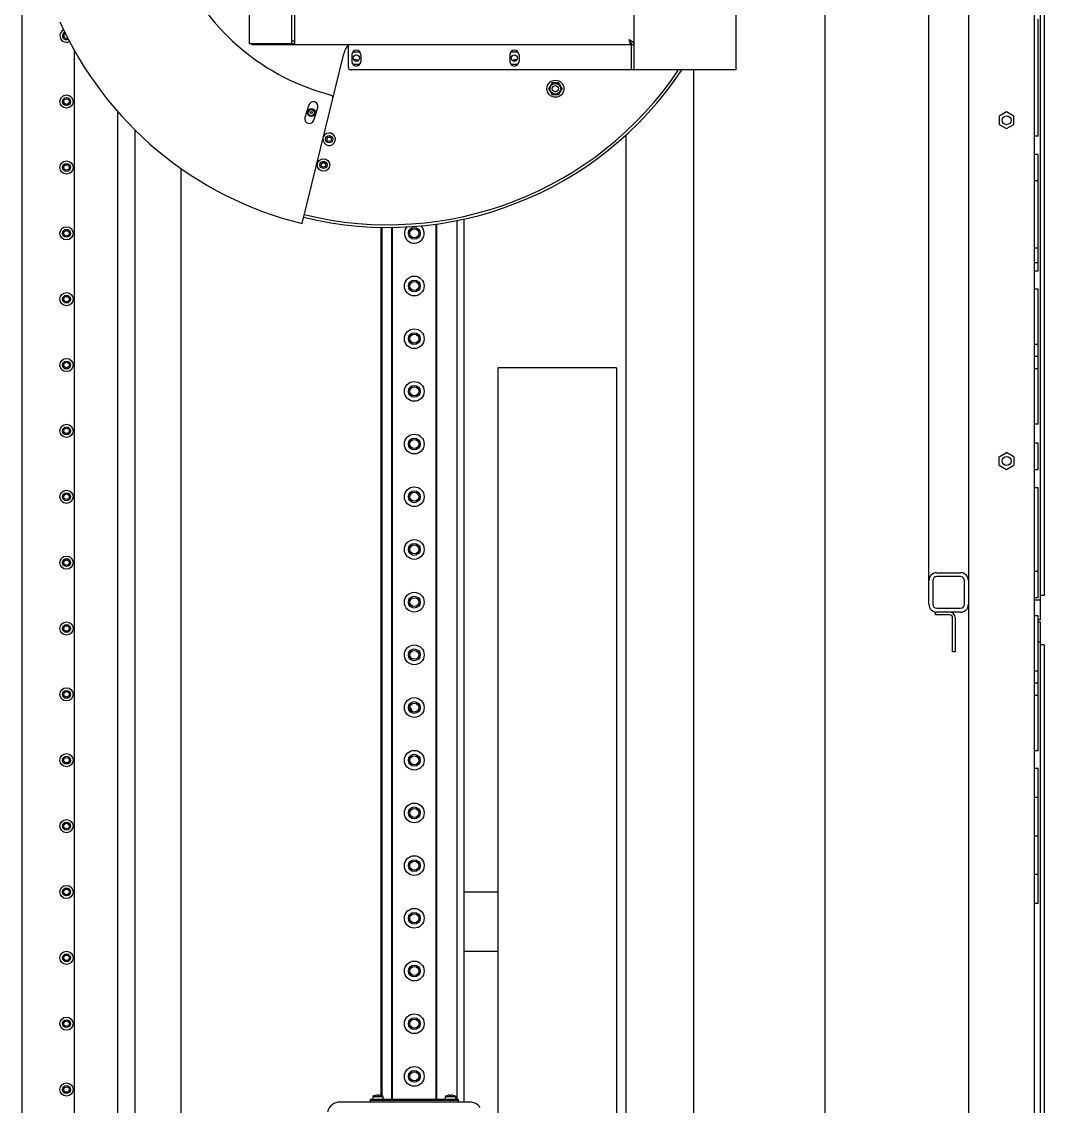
# Model space of a CAD drawing. Header units: inches. Extents: x -347369 to -260369, y 119522 to 149869.
# Drawn here: x -282009 to -281232, y 138064 to 138888 of the extents above; entities that cross this region are included whole.
import ezdxf

# ---------------------------------------------------------------- set-up
doc = ezdxf.new("R2010")
doc.units = ezdxf.units.IN
doc.header["$LTSCALE"] = 300
doc.layers.add('MACCHINA', color=40, linetype='Continuous')
doc.layers.add('QUOTE', color=7, linetype='Continuous')

# ---------------------------------------------------------------- blocks, each defined once
blk = doc.blocks.new('A$C27be3406')
at = {"layer": 'MACCHINA'}
for p, q in [((863.5, 444), (863.5, -148.5)), ((1040.11, 381.36), (1040.11, -1272.08)), ((1090.11, 384.88), (1090.11, -1275.6)), ((1094.75, -566), (1094.75, 383.64)), ((1010.11, -554.12), (1010.11, 377.36)), ((1097.75, 367.5), (1097.75, -547.5)), ((786.5, -148.5), (786.5, 122.5)), ((494.5, -128.5), (494.5, 84.5)), ((526.5, -128.5), (526.5, 84.5)), ((528.5, 85.5), (528.5, -129.5)), ((321.5, -51.97), (321.5, -1001.02)), ((931.5, -1035), (931.5, -65)), ((1093.11, -198.65), (1093.11, -110)), ((494.5, -128.5), (528.5, -128.5)), ((496.5, -129.5), (496.5, -128.5)), ((784.2, -129.5), (496.5, -129.5)), ((498.5, -128.5), (498.5, -129.5)), ((526.5, -126.5), (528.5, -126.5)), ((569.5, -130), (569.18, -130)), ((569.5, -146.5), (569.5, -129.64)), ((784.2, -128.09), (784.2, -148.5)), ((784.5, -130), (784.2, -130)), ((786.5, -129.5), (784.5, -129.5)), ((784.5, -148.5), (784.5, -129.5)), ((361.5, -1002.83), (361.5, -133.73)), ((534.33, -265.11), (566.03, -136.15)), ((572, -137), (572, -142)), ((572.9, -135), (572.04, -136.5)), ((578.1, -135), (572.9, -135)), ((578.96, -136.5), (578.1, -135)), ((579, -137), (579, -142)), ((692, -137), (692, -142)), ((692.9, -135), (692.04, -136.5)), ((698.1, -135), (692.9, -135)), ((698.96, -136.5), (698.1, -135)), ((699, -137), (699, -142)), ((572.04, -142.5), (572.9, -144)), ((572.9, -144), (578.1, -144)), ((573.19, -140.16), (575.1, -140.6)), ((575.1, -140.6), (577.15, -141.24)), ((578.1, -144), (578.96, -142.5)), ((692.04, -142.5), (692.9, -144)), ((692.9, -144), (698.1, -144)), ((698.1, -144), (698.96, -142.5)), ((784.2, -148.5), (571.5, -148.5)), ((863.5, -148.5), (784.5, -148.5)), ((831.5, -148.5), (831.5, -1035)), ((394.5, -1069.5), (394.5, -180.29)), ((539.58, -175.06), (536.52, -184.58)), ((543.19, -186.72), (546.24, -177.2)), ((1069.11, -180.29), (1063.61, -183.46)), ((1074.61, -183.46), (1069.11, -180.29)), ((1063.61, -183.46), (1063.61, -189.81)), ((1074.61, -189.81), (1074.61, -183.46)), ((407.5, -194.07), (407.5, -1053.41)), ((1063.61, -189.81), (1069.11, -192.99)), ((1069.11, -192.99), (1074.61, -189.81)), ((780, -198.1), (780, -1091.4)), ((1093.11, -198.65), (1090.11, -198.65)), ((1093.11, -212.67), (1090.11, -212.67)), ((1093.11, -283.67), (1093.11, -212.67)), ((442.5, -1053.41), (442.5, -223.34)), ((1093.11, -232.69), (1090.11, -232.69)), ((652, -929.85), (652, -262.81)), ((657, -261.76), (657, -932)), ((594.14, -267.95), (594.14, -926.93)), ((595, -267.96), (595, -927.27)), ((602.5, -929.85), (602.5, -267.98)), ((603, -929.85), (603, -267.98)), ((636, -929.85), (636, -265.5)), ((636.5, -929.85), (636.5, -265.43)), ((1093.11, -283.67), (1090.11, -283.67)), ((1093.11, -294.8), (1090.11, -294.8)), ((1093.11, -301.32), (1090.11, -301.32)), ((1093.11, -314.88), (1090.11, -314.88)), ((1093.11, -356.92), (1093.11, -314.88)), ((1093.11, -356.92), (1090.11, -356.92)), ((1093.11, -366.07), (1090.11, -366.07)), ((773, -374.5), (683, -374.5)), ((683, -374.5), (683, -973.33)), ((773, -374.5), (773, -1091.4)), ((1093.11, -375.28), (1090.11, -375.28)), ((1093.11, -417.32), (1093.11, -375.28)), ((1093.11, -417.32), (1090.11, -417.32)), ((1093.11, -431.88), (1090.11, -431.88)), ((1093.11, -451.98), (1093.11, -431.88)), ((1063.61, -442.18), (1069.11, -439.01)), ((1063.61, -448.53), (1063.61, -442.18)), ((1074.61, -442.18), (1069.11, -439.01)), ((1074.61, -442.18), (1074.61, -448.53)), ((1063.61, -448.53), (1069.11, -451.71)), ((1069.11, -451.71), (1074.61, -448.53)), ((1093.11, -451.98), (1090.11, -451.98)), ((1093.11, -465.65), (1090.11, -465.65)), ((1093.11, -549.32), (1093.11, -465.65)), ((1016.11, -530.12), (1034.11, -530.12)), ((1034.11, -533.12), (1016.11, -533.12)), ((1093.11, -529.21), (1090.11, -529.21)), ((1013.11, -536.12), (1013.11, -554.12)), ((1037.11, -554.12), (1037.11, -536.12)), ((1093.11, -549.32), (1090.11, -549.32)), ((1094.75, -551), (1090.11, -551)), ((1097.75, -547.5), (1094.75, -547.5)), ((1016.11, -557.12), (1034.11, -557.12)), ((1015.11, -562.12), (1015.11, -560.12)), ((1026.11, -562.12), (1015.11, -562.12)), ((1034.11, -560.12), (1016.11, -560.12)), ((1028.11, -590.12), (1028.11, -564.12)), ((1030.11, -564.12), (1030.11, -590.12)), ((1093.11, -562.88), (1090.11, -562.88)), ((1093.11, -604.92), (1093.11, -562.88)), ((1094.75, -566), (1093.11, -566)), ((1093.11, -567.5), (1094.75, -567.5)), ((1094.75, -1277.14), (1094.75, -567.5)), ((1093.11, -582.5), (1094.75, -582.5)), ((1030.11, -590.12), (1028.11, -590.12)), ((1097.75, -585), (1094.75, -585)), ((1097.75, -585), (1097.75, -1270)), ((1093.11, -604.92), (1090.11, -604.92)), ((1093.11, -614.07), (1090.11, -614.07)), ((1093.11, -623.28), (1090.11, -623.28)), ((1093.11, -665.32), (1093.11, -623.28)), ((1093.11, -665.32), (1090.11, -665.32)), ((1093.11, -678.88), (1090.11, -678.88)), ((1093.11, -781.32), (1093.11, -678.88)), ((1093.11, -700.82), (1090.11, -700.82)), ((1093.11, -730.07), (1090.11, -730.07)), ((1093.11, -759.32), (1090.11, -759.32)), ((683, -772.6), (657, -772.6)), ((1093.11, -781.32), (1090.11, -781.32)), ((683, -817.6), (657, -817.6)), ((586.08, -929.85), (586.08, -932)), ((586.08, -929.85), (652.92, -929.85)), ((588, -927.85), (588, -929.85)), ((588, -927.85), (596, -927.85)), ((589.87, -926.93), (589.88, -926.95)), ((591.08, -926.68), (591.12, -926.74)), ((591.42, -926.95), (591.42, -926.68)), ((592.57, -926.95), (592.57, -926.68)), ((592.92, -926.68), (592.88, -926.74)), ((594.13, -926.93), (594.12, -926.95)), ((596, -929.85), (596, -927.85)), ((643, -927.85), (643, -929.85)), ((643, -927.85), (651, -927.85)), ((644.87, -926.93), (644.88, -926.95)), ((646.08, -926.68), (646.12, -926.74)), ((646.42, -926.95), (646.42, -926.68)), ((647.57, -926.95), (647.57, -926.68)), ((647.92, -926.68), (647.88, -926.74)), ((649.13, -926.93), (649.12, -926.95)), ((651, -929.85), (651, -927.85)), ((652.92, -929.85), (652.92, -932)), ((661.5, -932), (563.17, -932)), ((652.92, -930.85), (586.08, -930.85))]:
    blk.add_line(p, q, dxfattribs=at)
at = {"layer": 'MACCHINA', "flags": 128}
blk.add_lwpolyline([(355.5, -124.6), (356.3, -124.44), (356.47, -124.36)], dxfattribs=at)
at = {"layer": 'MACCHINA'}
for centre, radius in [((575.5, -139.5), 2.4), ((695.5, -139.5), 2.4), ((726.63, -162.72), 6.45), ((726.63, -162.72), 4.04), ((726.63, -162.72), 2.4), ((355.5, -172.5), 5), ((355.5, -172.5), 3), ((355.5, -172.5), 2.1), ((541.38, -180.89), 3), ((541.38, -180.89), 2.39), ((541.38, -180.89), 0.758), ((1069.11, -186.64), 3.4), ((554.91, -201.12), 2.75), ((554.91, -201.12), 1.65), ((355.5, -222.5), 5), ((355.5, -222.5), 3), ((355.5, -222.5), 2.1), ((550.58, -220.64), 4.75), ((550.58, -220.64), 2.75), ((550.58, -220.64), 1.65), ((355.5, -272.5), 5), ((355.5, -272.5), 3), ((355.5, -272.5), 2.1), ((619.5, -272.5), 4.5), ((619.5, -272.5), 3.4), ((619.5, -312.5), 7.5), ((619.5, -312.5), 4.5), ((619.5, -312.5), 3.4), ((355.5, -322.5), 5), ((355.5, -322.5), 3), ((355.5, -322.5), 2.1), ((619.5, -352.5), 7.5), ((619.5, -352.5), 4.5), ((619.5, -352.5), 3.4), ((355.5, -372.5), 5), ((355.5, -372.5), 3), ((355.5, -372.5), 2.1), ((619.5, -392.5), 7.5), ((619.5, -392.5), 4.5), ((619.5, -392.5), 3.4), ((355.5, -422.5), 5), ((355.5, -422.5), 3), ((355.5, -422.5), 2.1), ((619.5, -432.5), 7.5), ((619.5, -432.5), 4.5), ((619.5, -432.5), 3.4), ((1069.11, -445.36), 3.4), ((355.5, -472.5), 5), ((619.5, -472.5), 7.5), ((619.5, -472.5), 4.5), ((619.5, -472.5), 3.4), ((355.5, -472.5), 3), ((355.5, -472.5), 2.1), ((619.5, -512.5), 7.5), ((619.5, -512.5), 4.5), ((619.5, -512.5), 3.4), ((355.5, -522.5), 5), ((355.5, -522.5), 3), ((355.5, -522.5), 2.1), ((619.5, -552.5), 7.5), ((619.5, -552.5), 4.5), ((619.5, -552.5), 3.4), ((355.5, -572.5), 5), ((355.5, -572.5), 3), ((355.5, -572.5), 2.1), ((619.5, -592.5), 7.5), ((619.5, -592.5), 4.5), ((619.5, -592.5), 3.4), ((355.5, -622.5), 5), ((355.5, -622.5), 3), ((355.5, -622.5), 2.1), ((619.5, -632.5), 7.5), ((619.5, -632.5), 4.5), ((619.5, -632.5), 3.4), ((619.5, -672.5), 7.5), ((355.5, -672.5), 5), ((355.5, -672.5), 3), ((355.5, -672.5), 2.1), ((619.5, -672.5), 4.5), ((619.5, -672.5), 3.4), ((619.5, -712.5), 7.5), ((619.5, -712.5), 4.5), ((619.5, -712.5), 3.4), ((355.5, -722.5), 5), ((355.5, -722.5), 3), ((355.5, -722.5), 2.1), ((619.5, -752.5), 7.5), ((619.5, -752.5), 4.5), ((619.5, -752.5), 3.4), ((355.5, -772.5), 5), ((355.5, -772.5), 3), ((355.5, -772.5), 2.1), ((619.5, -792.5), 7.5), ((619.5, -792.5), 4.5), ((619.5, -792.5), 3.4), ((355.5, -822.5), 5), ((355.5, -822.5), 3), ((355.5, -822.5), 2.1), ((619.5, -832.5), 7.5), ((619.5, -832.5), 4.5), ((619.5, -832.5), 3.4), ((355.5, -872.5), 5), ((355.5, -872.5), 3), ((355.5, -872.5), 2.1), ((619.5, -872.5), 7.5), ((619.5, -872.5), 4.5), ((619.5, -872.5), 3.4), ((619.5, -912.5), 7.5), ((619.5, -912.5), 4.5), ((619.5, -912.5), 3.4), ((355.5, -922.5), 5), ((355.5, -922.5), 3), ((355.5, -922.5), 2.1)]:
    blk.add_circle(centre, radius, dxfattribs=at)
for centre, radius, start, end in [((599.5, 0), 173, 204.84362, 255.53397), ((599.5, 0), 273, 204.18879, 256.18879), ((355.5, -122.5), 5, 115.85618, 297.46163), ((355.5, -122.5), 3, 115.88066, 297.43714), ((355.5, -122.5), 2.1, 115.77647, 270), ((580.6, -139.73), 15, 137.01452, 166.18879), ((575.5, -137), 3.5, 0, 180), ((695.5, -137), 3.5, 0, 180), ((571.5, -146.5), 2, 180, 270), ((575.5, -142), 3.5, 180, 0), ((695.5, -142), 3.5, 180, 0), ((696.69, -145.69), 5, 80.17926, 121.56845), ((599.5, 0), 268, 256.18879, 326.35094), ((599.5, 0), 266, 256.18879, 326.06371), ((542.91, -176.13), 3.5, 342.18879, 162.18879), ((555.78, -169.45), 2, 346.18879, 75.53397), ((539.85, -185.65), 3.5, 162.18879, 342.18879), ((554.91, -201.12), 4.75, 173.25997, 159.09976), ((619.5, -272.5), 7.5, 139.38662, 49.00872), ((1016.11, -536.12), 6, 90, 180), ((1016.11, -536.12), 3, 90, 180), ((1034.11, -536.12), 6, 0, 90), ((1034.11, -536.12), 3, 0, 90), ((1016.11, -554.12), 6, 180, 270), ((1016.11, -554.12), 3, 180, 270), ((1034.11, -554.12), 3, 270, 0), ((1034.11, -554.12), 6, 270, 0), ((1026.11, -564.12), 4, 0, 90), ((1026.11, -564.12), 2, 0, 90), ((607, -640), 12, 21.34636, 40.58115), ((592, -933.62), 7.03, 107.68791, 124.70805), ((592, -933.62), 7, 97.58949, 107.658), ((591.51, -928.31), 1.69, 105.01565, 120.75108), ((592.42, -932.73), 6.13, 99.31701, 106.76112), ((592, -934.69), 7.75, 85.7473, 94.2527), ((591.58, -932.73), 6.13, 73.23888, 80.68299), ((592.49, -928.31), 1.69, 59.24892, 74.98435), ((592, -933.62), 7, 72.342, 82.41051), ((592, -933.62), 7.03, 55.29195, 72.31209), ((647, -933.62), 7.03, 107.68791, 124.70805), ((647, -933.62), 7, 97.58949, 107.658), ((646.51, -928.31), 1.69, 105.01565, 120.75108), ((647.42, -932.73), 6.13, 99.31701, 106.76112), ((647, -934.69), 7.75, 85.7473, 94.2527), ((646.58, -932.73), 6.13, 73.23888, 80.68299), ((647.49, -928.31), 1.69, 59.24892, 74.98435), ((647, -933.62), 7, 72.342, 82.41051), ((647, -933.62), 7.03, 55.29195, 72.31209), ((563.17, -942), 10, 90, 165), ((661.5, -942), 10, 36.8699, 90)]:
    blk.add_arc(centre, radius, start, end, dxfattribs=at)
for points, knots in [([(786.5, -129.5), (786.44, -129.16), (786.31, -128.48), (785.35, -127.46), (784.02, -126.47), (782.99, -125.81), (782.5, -125.5)], [0, 0, 0, 0, 0.254651, 0.509543, 0.764436, 1, 1, 1, 1]), ([(784.5, -129.5), (784.44, -129.04), (784.32, -128.11), (783.49, -126.77), (782.81, -125.9), (782.5, -125.5)], [0, 0, 0, 0, 0.348138, 0.697529, 1, 1, 1, 1]), ([(782.5, -125.5), (782.64, -125.76), (782.92, -126.29), (783.35, -126.93), (783.63, -127.3), (783.78, -127.35), (783.78, -127.35)], [0, 0, 0, 0, 0.33268, 0.66536, 0.998041, 1, 1, 1, 1]), ([(724.04, -158.22), (723.8, -158.62), (723.45, -159.24), (722.84, -160.29), (722.31, -161.22), (721.83, -162.04), (721.56, -162.52), (721.44, -162.72)], [0, 0, 0, 0, 0.2995696, 0.4639405, 0.6291846, 0.8432284, 1, 1, 1, 1]), ([(721.44, -162.72), (721.67, -163.12), (722.03, -163.74), (722.63, -164.79), (723.17, -165.72), (723.64, -166.54), (723.92, -167.02), (724.04, -167.22)], [0, 0, 0, 0, 0.29957, 0.463941, 0.629185, 0.843228, 1, 1, 1, 1]), ([(729.23, -158.22), (729.17, -158.22), (728.72, -158.22), (727.96, -158.22), (726.87, -158.22), (725.87, -158.22), (724.9, -158.22), (724.32, -158.22), (724.04, -158.22)], [0, 0, 0, 0, 0.041913, 0.306444, 0.461015, 0.615739, 0.810975, 1, 1, 1, 1]), ([(731.83, -162.72), (731.6, -162.32), (731.24, -161.7), (730.64, -160.66), (730.1, -159.73), (729.63, -158.91), (729.35, -158.43), (729.23, -158.22)], [0, 0, 0, 0, 0.29957, 0.463941, 0.629185, 0.843228, 1, 1, 1, 1]), ([(729.23, -167.22), (729.46, -166.82), (729.82, -166.2), (730.42, -165.16), (730.96, -164.23), (731.43, -163.41), (731.71, -162.93), (731.83, -162.72)], [0, 0, 0, 0, 0.2995696, 0.4639405, 0.6291846, 0.8432284, 1, 1, 1, 1]), ([(724.04, -167.22), (724.32, -167.22), (724.9, -167.22), (725.87, -167.22), (726.87, -167.22), (727.96, -167.22), (728.72, -167.22), (729.17, -167.22), (729.23, -167.22)], [0, 0, 0, 0, 0.189025, 0.384261, 0.538985, 0.693556, 0.958087, 1, 1, 1, 1]), ([(1093.11, -294.8), (1093.11, -294.06), (1093.11, -292.59), (1093.11, -290.29), (1093.11, -287.92), (1093.11, -285.61), (1093.11, -284.32), (1093.11, -283.67)], [0, 0, 0, 0, 0.186774, 0.373548, 0.560101, 0.780033, 1, 1, 1, 1]), ([(1093.11, -301.32), (1093.11, -301.27), (1093.11, -301.18), (1093.11, -300.4), (1093.11, -299.08), (1093.11, -297.24), (1093.11, -295.61), (1093.11, -294.8)], [0, 0, 0, 0, 0.1865653, 0.3734882, 0.5603192, 0.7801659, 1, 1, 1, 1]), ([(1093.11, -366.07), (1093.11, -365.35), (1093.11, -363.91), (1093.11, -361.86), (1093.11, -359.92), (1093.11, -358.12), (1093.11, -357.32), (1093.11, -356.92)], [0, 0, 0, 0, 0.186746, 0.37339, 0.560058, 0.77998, 1, 1, 1, 1]), ([(1093.11, -375.28), (1093.11, -374.94), (1093.11, -374.27), (1093.11, -372.75), (1093.11, -370.89), (1093.11, -368.62), (1093.11, -366.92), (1093.11, -366.07)], [0, 0, 0, 0, 0.186815, 0.373441, 0.560109, 0.780011, 1, 1, 1, 1]), ([(1093.11, -614.07), (1093.11, -613.35), (1093.11, -611.91), (1093.11, -609.86), (1093.11, -607.92), (1093.11, -606.12), (1093.11, -605.32), (1093.11, -604.92)], [0, 0, 0, 0, 0.1867464, 0.3733901, 0.5600582, 0.7799801, 1, 1, 1, 1]), ([(1093.11, -623.28), (1093.11, -622.94), (1093.11, -622.27), (1093.11, -620.75), (1093.11, -618.89), (1093.11, -616.62), (1093.11, -614.92), (1093.11, -614.07)], [0, 0, 0, 0, 0.186815, 0.373441, 0.560109, 0.780011, 1, 1, 1, 1])]:
    blk.add_open_spline(points, degree=3, knots=knots, dxfattribs=at)
blk.add_open_spline([(782.5, -125.5), (782.64, -126.02), (782.92, -127.07), (783.35, -128.39), (783.77, -129.32), (784.06, -129.44), (784.2, -129.5)], degree=3, dxfattribs=at)

msp = doc.modelspace()

# ---------------------------------------------------------------- block references
at = {"layer": 'QUOTE'}
msp.add_blockref('A$C27be3406', (-282330.166, 138999.656), dxfattribs=at)

doc.saveas('drawing.dxf')
